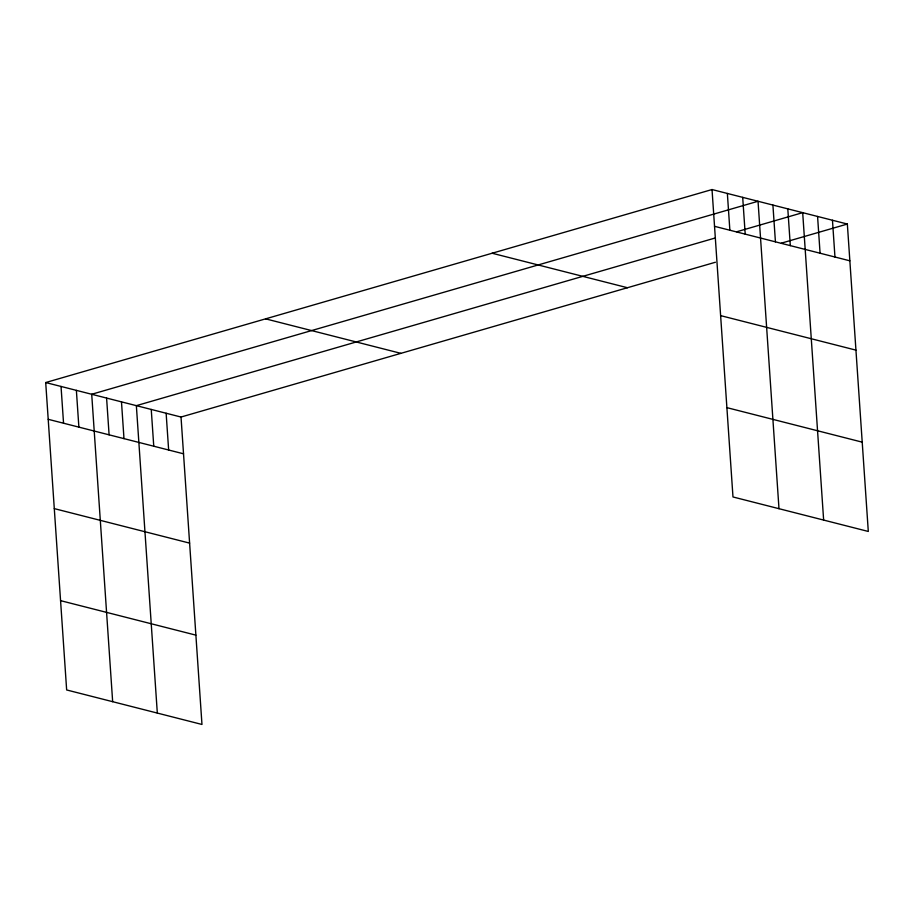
<?xml version="1.0" encoding="UTF-8"?>
<svg xmlns="http://www.w3.org/2000/svg" width="914" height="914" viewBox="0 0 914 914"><rect width="100%" height="100%" fill="white"/><g stroke="black" fill="none" stroke-linecap="round" stroke-linejoin="round"><path stroke-width="1.37" d="M45.7 382.543L181.018 417.035L201.971 724.459L66.653 689.956L45.7 382.543L712.029 189.541L847.347 224.044L868.3 531.457L732.982 496.965L712.029 189.541M714.737 238.131L136.357 405.656L157.322 713.069M736.718 231.768L802.686 212.654L823.64 520.077M181.018 417.035L715.411 262.249M781.379 243.147L847.347 224.044M714.531 226.318L849.849 260.81M492.132 253.235L627.45 287.727M720.62 315.627L855.938 350.131M726.893 407.644L862.21 442.148M265.586 318.849L400.903 353.352M48.202 419.309L183.52 453.801M54.292 508.618L189.609 543.122M60.564 600.647L195.882 635.139M832.46 220.251L834.962 257.017M817.573 216.458L820.075 253.224M787.799 208.86L790.313 245.638M772.913 205.067L775.426 241.833M778.991 508.698L758.037 201.274L91.708 394.265L112.662 701.689M742.694 197.367L745.207 234.133M727.361 193.448L729.863 230.225M166.131 413.242L168.644 450.008M151.244 409.449L153.758 446.215M121.482 401.852L123.984 438.629M106.595 398.058L109.097 434.836M76.376 390.358L78.878 427.124M61.032 386.451L63.546 423.216"/></g></svg>
